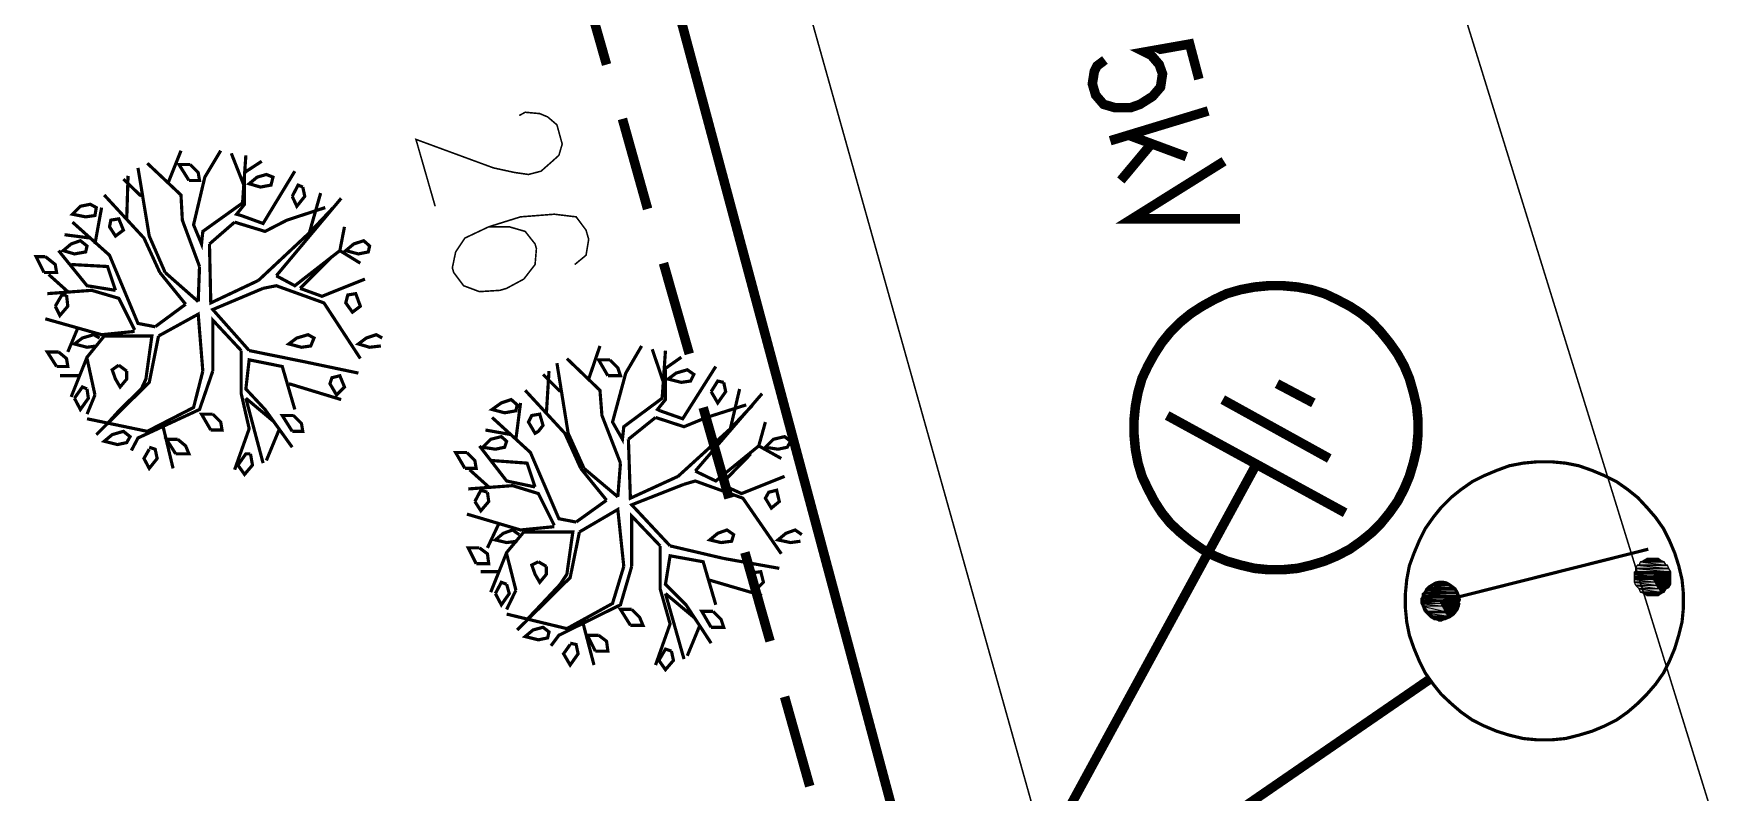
# Model space of a CAD drawing. Header units: millimetres. Extents: x 7 to 427, y 16 to 313.
# Drawn here: x 143.81 to 188.4, y 205.36 to 225.58 of the extents above; entities that cross this region are included whole.
import ezdxf

# ---------------------------------------------------------------- set-up
doc = ezdxf.new("R2010")
doc.units = ezdxf.units.MM
doc.layers.add('H', color=7, linetype='Continuous')
doc.layers.add('P', color=7, linetype='Continuous')

msp = doc.modelspace()

# ---------------------------------------------------------------- hatches: boundary and pattern name
at = {"layer": 'H', "linetype": 'Continuous'}
for points in [[(186.514, 211.332), (186.567, 211.42), (187.36, 211.42), (187.413, 211.332), (186.514, 211.332)], [(186.602, 211.42), (186.655, 211.49), (187.29, 211.49), (187.325, 211.42), (186.602, 211.42)], [(186.655, 211.49), (186.725, 211.543), (187.202, 211.543), (187.29, 211.49), (186.655, 211.49)], [(186.725, 211.543), (186.813, 211.578), (187.113, 211.578), (187.202, 211.543), (186.725, 211.543)], [(181.187, 210.908), (181.222, 210.943), (181.363, 210.943), (181.434, 210.908), (181.187, 210.908)], [(186.478, 211.208), (186.478, 211.243), (187.36, 211.243), (187.202, 211.208), (186.478, 211.208)], [(186.478, 211.155), (186.478, 211.208), (187.202, 211.208), (187.06, 211.155), (186.478, 211.155)], [(186.478, 211.12), (186.478, 211.155), (187.06, 211.155), (186.99, 211.12), (186.478, 211.12)], [(186.478, 211.032), (186.478, 211.12), (186.99, 211.12), (186.99, 211.032), (186.478, 211.032)], [(186.478, 210.943), (186.478, 211.032), (186.99, 211.032), (187.06, 210.943), (186.478, 210.943)], [(186.514, 210.873), (186.478, 210.943), (187.06, 210.943), (187.113, 210.873), (186.514, 210.873)], [(186.514, 211.243), (186.514, 211.332), (187.413, 211.332), (187.448, 211.243), (186.514, 211.243)], [(186.99, 211.12), (187.06, 211.155), (187.448, 211.155), (187.448, 211.12), (186.99, 211.12)], [(186.99, 211.067), (186.99, 211.12), (187.448, 211.12), (187.448, 211.067), (186.99, 211.067)], [(187.025, 210.996), (186.99, 211.067), (187.448, 211.067), (187.448, 210.996), (187.025, 210.996)], [(187.06, 210.908), (187.025, 210.996), (187.448, 210.996), (187.448, 210.908), (187.06, 210.908)], [(187.149, 211.155), (187.202, 211.208), (187.448, 211.208), (187.448, 211.155), (187.149, 211.155)], [(187.202, 211.208), (187.36, 211.243), (187.448, 211.243), (187.448, 211.208), (187.202, 211.208)], [(180.799, 210.52), (180.852, 210.573), (181.698, 210.573), (181.522, 210.52), (180.799, 210.52)], [(180.799, 210.485), (180.799, 210.52), (181.522, 210.52), (181.398, 210.485), (180.799, 210.485)], [(180.799, 210.432), (180.799, 210.485), (181.398, 210.485), (181.31, 210.432), (180.799, 210.432)], [(180.852, 210.644), (180.887, 210.697), (181.733, 210.697), (181.733, 210.644), (180.852, 210.644)], [(180.852, 210.608), (180.852, 210.644), (181.733, 210.644), (181.769, 210.608), (180.852, 210.608)], [(180.852, 210.573), (180.852, 210.608), (181.769, 210.608), (181.698, 210.573), (180.852, 210.573)], [(180.887, 210.697), (180.94, 210.732), (181.698, 210.732), (181.733, 210.697), (180.887, 210.697)], [(180.94, 210.785), (180.975, 210.82), (181.61, 210.82), (181.698, 210.785), (180.94, 210.785)], [(180.94, 210.732), (180.94, 210.785), (181.698, 210.785), (181.698, 210.732), (180.94, 210.732)], [(181.01, 210.82), (181.063, 210.873), (181.557, 210.873), (181.61, 210.82), (181.01, 210.82)], [(181.063, 210.873), (181.098, 210.908), (181.522, 210.908), (181.557, 210.873), (181.063, 210.873)], [(181.31, 210.432), (181.398, 210.485), (181.822, 210.485), (181.822, 210.432), (181.31, 210.432)], [(181.398, 210.485), (181.487, 210.52), (181.769, 210.52), (181.822, 210.485), (181.398, 210.485)], [(181.522, 210.52), (181.698, 210.573), (181.769, 210.573), (181.769, 210.52), (181.522, 210.52)], [(181.698, 210.573), (181.769, 210.608), (181.769, 210.573), (181.698, 210.573)], [(186.602, 210.785), (186.514, 210.873), (187.113, 210.873), (187.149, 210.785), (186.602, 210.785)], [(186.655, 210.697), (186.602, 210.785), (187.149, 210.785), (187.202, 210.697), (186.655, 210.697)], [(186.725, 210.644), (186.655, 210.697), (187.202, 210.697), (187.202, 210.644), (186.725, 210.644)], [(186.813, 210.608), (186.725, 210.644), (187.202, 210.644), (187.113, 210.608), (186.813, 210.608)], [(187.113, 210.82), (187.06, 210.908), (187.448, 210.908), (187.413, 210.82), (187.113, 210.82)], [(187.149, 210.785), (187.113, 210.82), (187.413, 210.82), (187.325, 210.785), (187.149, 210.785)], [(187.202, 210.644), (187.202, 210.697), (187.149, 210.785), (187.325, 210.785), (187.29, 210.697), (187.202, 210.644)], [(180.799, 210.397), (180.799, 210.432), (181.31, 210.432), (181.363, 210.397), (180.799, 210.397)], [(180.852, 210.308), (180.799, 210.397), (181.363, 210.397), (181.398, 210.308), (180.852, 210.308)], [(180.887, 210.185), (180.852, 210.308), (181.398, 210.308), (181.434, 210.185), (180.887, 210.185)], [(180.94, 210.15), (180.887, 210.185), (181.434, 210.185), (181.487, 210.15), (180.94, 210.15)], [(181.01, 210.062), (180.94, 210.15), (181.487, 210.15), (181.522, 210.062), (181.01, 210.062)], [(181.063, 210.009), (181.01, 210.062), (181.522, 210.062), (181.557, 210.009), (181.063, 210.009)], [(181.363, 210.361), (181.31, 210.432), (181.822, 210.432), (181.769, 210.361), (181.363, 210.361)], [(181.398, 210.273), (181.363, 210.361), (181.769, 210.361), (181.769, 210.273), (181.398, 210.273)], [(181.434, 210.185), (181.398, 210.273), (181.769, 210.273), (181.733, 210.185), (181.434, 210.185)], [(181.487, 210.097), (181.434, 210.185), (181.733, 210.185), (181.698, 210.097), (181.487, 210.097)], [(181.557, 210.009), (181.487, 210.097), (181.698, 210.097), (181.61, 210.062), (181.557, 210.009)], [(181.151, 209.973), (181.063, 210.009), (181.522, 210.009), (181.434, 209.973), (181.151, 209.973)], [(181.275, 209.938), (181.187, 209.973), (181.363, 209.938), (181.275, 209.938)], [(181.363, 209.938), (181.187, 209.973), (181.434, 209.973), (181.363, 209.938)]]:
    msp.add_hatch(color=256, dxfattribs=at).paths.add_polyline_path(points)

# ---------------------------------------------------------------- linework, layer by layer
at = {"layer": 'P'}
for points, const_width in [([(164.924, 281.023), (201.842, 161.89)], 0.042), ([(150.23, 276.913), (177.8, 178.788)], 0.042), ([(167.464, 202.071), (156.281, 243.805)], 0.254), ([(159.085, 224.755), (158.397, 227.171)], 0.254), ([(174.872, 224.367), (174.625, 225.302), (173.426, 225.09), (173.602, 225.002), (173.814, 224.755), (173.902, 224.508), (173.849, 224.155), (173.637, 223.908), (173.302, 223.696), (173.055, 223.608), (172.632, 223.608), (172.332, 223.696), (172.12, 223.943), (172.032, 224.243), (172.085, 224.578), (172.156, 224.719), (172.367, 224.878)], 0.254), ([(156.757, 223.397), (156.916, 223.485), (157.304, 223.449), (157.515, 223.361), (157.762, 223.15), (157.903, 222.638), (157.815, 222.338), (157.639, 222.179), (157.339, 221.915), (157.004, 221.827), (156.633, 221.88), (156.069, 222.003), (154.005, 222.762), (154.517, 220.98)], 0.042), ([(160.179, 220.909), (159.508, 223.308)], 0.254), ([(175.119, 223.52), (172.508, 222.726)], 0.254), ([(174.537, 222.303), (172.967, 222.885)], 0.254), ([(147.391, 221.58), (147.743, 222.462)], 0.085), ([(149.472, 222.338), (149.384, 221.068), (148.325, 220.31), (148.29, 219.975), (148.078, 220.486), (148.378, 221.756), (148.802, 222.462)], 0.085), ([(173.602, 222.638), (172.791, 221.668)], 0.254), ([(148.237, 219.375), (147.779, 220.61), (147.743, 221.28), (146.844, 222.127)], 0.085), ([(147.99, 222.091), (147.69, 222.091), (147.955, 221.668)], 0.085), ([(147.955, 221.668), (148.237, 221.668), (148.202, 221.88), (147.99, 222.091)], 0.085), ([(149.437, 221.492), (149.084, 222.391)], 0.085), ([(149.437, 221.88), (149.895, 222.179)], 0.085), ([(175.542, 222.179), (173.09, 220.645), (175.966, 220.645)], 0.254), ([(146.685, 221.245), (146.209, 221.703)], 0.085), ([(146.297, 220.645), (146.332, 221.791)], 0.085), ([(147.32, 219.216), (146.897, 220.186), (146.597, 222.003)], 0.085), ([(149.348, 220.733), (149.225, 220.768), (149.437, 221.033), (149.437, 221.88)], 0.085), ([(149.348, 220.733), (149.931, 220.521), (150.777, 221.915)], 0.085), ([(150.195, 221.756), (150.019, 221.827), (149.772, 221.756), (149.56, 221.58), (149.86, 221.492), (150.142, 221.544), (150.195, 221.756)], 0.085), ([(147.179, 219.216), (146.756, 220.133), (145.697, 221.28)], 0.085), ([(149.807, 219.004), (151.165, 220.274), (151.465, 221.333)], 0.085), ([(152.012, 221.192), (150.283, 219.128)], 0.085), ([(150.989, 221.492), (150.865, 221.544), (150.707, 221.245)], 0.085), ([(150.707, 221.245), (150.83, 220.98), (151.042, 221.245), (150.989, 221.492)], 0.085), ([(145.486, 220.945), (145.327, 221.033), (145.062, 220.98), (144.851, 220.768), (145.203, 220.698), (145.45, 220.733), (145.486, 220.945)], 0.085), ([(145.45, 219.975), (145.627, 220.945)], 0.085), ([(149.172, 220.557), (149.983, 220.31), (150.566, 220.61), (151.589, 220.945)], 0.085), ([(151.165, 220.274), (151.8, 220.945)], 0.085), ([(158.238, 219.428), (158.538, 219.675), (158.609, 220.098), (158.538, 220.345), (158.274, 220.698), (157.692, 220.768), (156.792, 220.698), (155.945, 220.433), (155.31, 220.133), (155.063, 219.763), (154.975, 219.34), (155.011, 219.216), (155.275, 218.863), (155.698, 218.705), (156.245, 218.74), (156.422, 218.793), (156.88, 219.04), (157.18, 219.428), (157.215, 219.851), (157.18, 219.975), (156.916, 220.31), (156.492, 220.433), (155.945, 220.433)], 0.042), ([(147.055, 217.77), (146.597, 217.858), (145.838, 219.675), (144.851, 220.557)], 0.085), ([(145.838, 220.433), (145.997, 220.186), (146.209, 220.345), (146.085, 220.645), (145.874, 220.61), (145.838, 220.433)], 0.085), ([(148.502, 219.975), (149.172, 220.557)], 0.085), ([(150.283, 219.128), (150.777, 218.863), (151.977, 219.798), (152.1, 220.433)], 0.085), ([(145.997, 218.74), (145.239, 218.863), (144.48, 219.798)], 0.085), ([(145.239, 219.922), (145.062, 220.063), (144.815, 219.975), (144.604, 219.798), (144.903, 219.71), (145.203, 219.763), (145.239, 219.922)], 0.085), ([(145.327, 220.133), (144.639, 220.222)], 0.085), ([(149.807, 219.004), (148.537, 218.405), (148.502, 219.975)], 0.085), ([(151.977, 219.798), (152.523, 219.463)], 0.085), ([(152.77, 219.922), (152.612, 220.063), (152.347, 219.975), (152.135, 219.798), (152.471, 219.71), (152.735, 219.763), (152.77, 219.922)], 0.085), ([(144.127, 219.639), (143.88, 219.639), (144.092, 219.216)], 0.085), ([(144.092, 219.216), (144.427, 219.216), (144.392, 219.428), (144.127, 219.639)], 0.085), ([(144.815, 219.428), (145.785, 219.375), (145.997, 218.74)], 0.085), ([(148.202, 218.44), (148.237, 219.375)], 0.085), ([(150.918, 218.793), (151.765, 219.639)], 0.085), ([(161.29, 217.047), (160.602, 219.463)], 0.254), ([(144.727, 218.705), (144.216, 219.163)], 0.085), ([(147.867, 218.369), (147.179, 219.216)], 0.085), ([(148.202, 218.44), (147.32, 219.216)], 0.085), ([(150.918, 218.793), (151.5, 218.581), (152.647, 219.04)], 0.085), ([(180.71, 215.089), (180.71, 215.283), (180.675, 215.653), (180.587, 216.023), (180.481, 216.394), (180.34, 216.729), (180.164, 217.047), (179.952, 217.346), (179.723, 217.629), (179.476, 217.893), (179.193, 218.123), (178.894, 218.317), (178.558, 218.493), (178.223, 218.652), (177.871, 218.758), (177.5, 218.828), (177.112, 218.863), (176.918, 218.863), (176.724, 218.863), (176.354, 218.828), (175.983, 218.758), (175.613, 218.652), (175.278, 218.493), (174.96, 218.317), (174.66, 218.123), (174.378, 217.893), (174.113, 217.629), (173.884, 217.346), (173.69, 217.047), (173.514, 216.729), (173.355, 216.394), (173.249, 216.023), (173.179, 215.653), (173.143, 215.283), (173.143, 215.089), (173.143, 214.895), (173.179, 214.507), (173.249, 214.136), (173.355, 213.783), (173.514, 213.448), (173.69, 213.113), (173.884, 212.813), (174.113, 212.531), (174.378, 212.284), (174.66, 212.055), (174.96, 211.843), (175.278, 211.667), (175.613, 211.526), (175.983, 211.42), (176.354, 211.332), (176.724, 211.296), (176.918, 211.296), (177.112, 211.296), (177.5, 211.332), (177.871, 211.42), (178.223, 211.526), (178.558, 211.667), (178.894, 211.843), (179.193, 212.055), (179.476, 212.284), (179.723, 212.531), (179.952, 212.813), (180.164, 213.113), (180.34, 213.448), (180.481, 213.783), (180.587, 214.136), (180.675, 214.507), (180.71, 214.895), (180.71, 215.089)], 0.254), ([(146.509, 217.682), (146.085, 218.528), (145.362, 218.74), (144.18, 218.652)], 0.085), ([(144.392, 218.317), (144.515, 218.07), (144.727, 218.317), (144.692, 218.616)], 0.085), ([(144.692, 218.616), (144.568, 218.616), (144.392, 218.317)], 0.085), ([(149.56, 217.135), (148.59, 218.228), (149.931, 218.793)], 0.085), ([(149.931, 218.793), (150.283, 218.863), (151.553, 218.405), (152.523, 216.923)], 0.085), ([(152.135, 218.405), (152.312, 218.158), (152.523, 218.317), (152.4, 218.652), (152.188, 218.616), (152.135, 218.405)], 0.085), ([(147.055, 217.77), (147.867, 218.369)], 0.085), ([(147.144, 217.523), (148.202, 218.105), (148.325, 216.588)], 0.085), ([(148.59, 216.588), (148.59, 217.946), (149.348, 217.135)], 0.085), ([(146.509, 217.646), (145.627, 217.558), (144.127, 217.981)], 0.085), ([(144.992, 217.734), (144.727, 217.099)], 0.085), ([(145.574, 217.47), (145.415, 217.558), (145.115, 217.47), (144.903, 217.311), (145.239, 217.223), (145.486, 217.258)], 0.085), ([(151.289, 217.47), (151.13, 217.558), (150.83, 217.47), (150.618, 217.311), (150.954, 217.223), (151.201, 217.258), (151.289, 217.47)], 0.085), ([(153.106, 217.47), (152.947, 217.558), (152.682, 217.47), (152.471, 217.311), (152.77, 217.223), (153.07, 217.258)], 0.085), ([(145.697, 217.523), (145.239, 216.958), (144.815, 215.9)], 0.085), ([(147.144, 217.523), (146.897, 216.288), (145.486, 214.895)], 0.085), ([(146.897, 217.523), (145.697, 217.523)], 0.085), ([(146.897, 217.523), (146.967, 217.523), (146.808, 216.376), (146.685, 216.112), (146.085, 215.53)], 0.085), ([(149.348, 217.135), (149.348, 215.988), (149.56, 215.053), (149.172, 213.96)], 0.085), ([(149.56, 217.135), (151.042, 216.835)], 0.085), ([(158.609, 216.376), (158.909, 217.258)], 0.085), ([(160.655, 217.135), (160.567, 215.865), (159.544, 215.106), (159.508, 214.771), (159.244, 215.23), (159.597, 216.535), (160.02, 217.258)], 0.085), ([(160.602, 216.288), (160.302, 217.17)], 0.085), ([(144.48, 217.099), (144.18, 217.099), (144.427, 216.711)], 0.085), ([(144.427, 216.711), (144.727, 216.711), (144.692, 216.923), (144.48, 217.099)], 0.085), ([(145.239, 216.923), (145.45, 215.953)], 0.085), ([(146.297, 216.588), (146.297, 216.376), (146.121, 216.165), (145.997, 216.376), (145.909, 216.623), (146.085, 216.747)], 0.085), ([(146.085, 216.747), (146.297, 216.588)], 0.085), ([(150.707, 214.559), (149.983, 215.565), (149.472, 216.112), (149.56, 216.888), (150.442, 216.711), (150.777, 215.565)], 0.085), ([(151.042, 216.835), (152.471, 216.535)], 0.085), ([(158.485, 213.995), (158.062, 214.93), (157.762, 216.8)], 0.085), ([(159.456, 214.136), (158.962, 215.406), (158.909, 216.076), (158.027, 216.923)], 0.085), ([(159.173, 216.888), (158.873, 216.888), (159.12, 216.464)], 0.085), ([(159.12, 216.464), (159.456, 216.464), (159.385, 216.676), (159.173, 216.888)], 0.085), ([(160.514, 215.53), (161.114, 215.318), (161.996, 216.711)], 0.085), ([(160.602, 216.623), (161.078, 216.958)], 0.085), ([(145.027, 216.464), (144.515, 216.464)], 0.085), ([(148.325, 216.588), (148.078, 215.618), (146.844, 214.983), (145.239, 215.318)], 0.085), ([(148.59, 216.588), (148.237, 215.565), (146.597, 214.806), (146.42, 214.471)], 0.085), ([(150.618, 216.253), (152.012, 215.829)], 0.085), ([(151.712, 216.253), (151.888, 215.953), (152.1, 216.165), (151.977, 216.464), (151.765, 216.412), (151.712, 216.253)], 0.085), ([(157.85, 216.041), (157.392, 216.5)], 0.085), ([(157.48, 215.441), (157.551, 216.588)], 0.085), ([(160.514, 215.53), (160.443, 215.565), (160.655, 215.829), (160.655, 216.623)], 0.085), ([(161.413, 216.5), (161.237, 216.623), (160.937, 216.535), (160.726, 216.376), (161.078, 216.288), (161.325, 216.323), (161.413, 216.5)], 0.085), ([(162.207, 216.288), (162.048, 216.323), (161.872, 216.041)], 0.085), ([(161.872, 216.041), (162.048, 215.741), (162.26, 216.041), (162.207, 216.288)], 0.085), ([(176.953, 216.253), (177.923, 215.741)], 0.254), ([(145.239, 216.112), (145.115, 216.165), (144.903, 215.865)], 0.085), ([(144.903, 215.865), (145.062, 215.565), (145.274, 215.865), (145.239, 216.112)], 0.085), ([(145.45, 215.953), (145.239, 215.441)], 0.085), ([(149.472, 215.865), (149.931, 214.136)], 0.085), ([(149.472, 215.865), (150.23, 215.23)], 0.085), ([(156.704, 215.688), (156.545, 215.829), (156.281, 215.741), (156.034, 215.565), (156.369, 215.477), (156.669, 215.53), (156.704, 215.688)], 0.085), ([(158.397, 213.995), (157.974, 214.93), (156.916, 216.076)], 0.085), ([(160.99, 213.783), (162.384, 215.053), (162.631, 216.112)], 0.085), ([(163.23, 215.988), (161.449, 213.924)], 0.085), ([(175.507, 215.829), (178.347, 214.26)], 0.254), ([(146.121, 215.565), (145.785, 215.194)], 0.085), ([(148.59, 215.441), (148.29, 215.441), (148.537, 215.018)], 0.085), ([(148.537, 215.018), (148.837, 215.018), (148.802, 215.23), (148.59, 215.441)], 0.085), ([(150.742, 215.406), (150.442, 215.406), (150.707, 214.983)], 0.085), ([(150.707, 214.983), (150.989, 214.983), (150.954, 215.194), (150.742, 215.406)], 0.085), ([(158.274, 212.566), (157.815, 212.654), (157.057, 214.418), (156.034, 215.353)], 0.085), ([(156.669, 214.771), (156.792, 215.741)], 0.085), ([(157.004, 215.23), (157.18, 214.93), (157.268, 214.983), (157.392, 215.142), (157.304, 215.441), (157.092, 215.406), (157.004, 215.23)], 0.085), ([(159.667, 214.771), (160.39, 215.353)], 0.085), ([(160.39, 215.353), (161.149, 215.106), (161.749, 215.353), (162.807, 215.688)], 0.085), ([(162.348, 213.201), (161.66, 215.618)], 0.254), ([(162.384, 215.053), (162.983, 215.688)], 0.085), ([(174.025, 215.406), (178.77, 212.813)], 0.254), ([(146.385, 214.842), (146.209, 214.983), (145.909, 214.895), (145.697, 214.718), (146.05, 214.63), (146.297, 214.683), (146.385, 214.842)], 0.085), ([(147.267, 215.106), (147.532, 213.995)], 0.085), ([(150.354, 215.018), (150.019, 214.207)], 0.085), ([(156.545, 214.895), (155.857, 215.018)], 0.085), ([(161.449, 213.924), (161.996, 213.66), (163.142, 214.595), (163.318, 215.23)], 0.085), ([(146.897, 214.507), (146.756, 214.26), (146.897, 213.995), (147.108, 214.26), (147.055, 214.507), (146.897, 214.559)], 0.085), ([(147.655, 214.771), (147.355, 214.771), (147.602, 214.383)], 0.085), ([(147.602, 214.383), (147.955, 214.383), (147.867, 214.595), (147.655, 214.771)], 0.085), ([(157.18, 213.501), (156.422, 213.66), (155.698, 214.595)], 0.085), ([(156.422, 214.718), (156.281, 214.842), (155.998, 214.771), (155.787, 214.559), (156.122, 214.507), (156.369, 214.559), (156.422, 214.718)], 0.085), ([(160.99, 213.783), (159.72, 213.201), (159.667, 214.771)], 0.085), ([(163.142, 214.595), (163.742, 214.26)], 0.085), ([(163.989, 214.718), (163.83, 214.842), (163.53, 214.771), (163.318, 214.559), (163.654, 214.507), (163.901, 214.559), (163.989, 214.718)], 0.085), ([(149.26, 214.083), (149.437, 213.836), (149.648, 214.083), (149.595, 214.383)], 0.085), ([(149.595, 214.383), (149.472, 214.383), (149.26, 214.083)], 0.085), ([(155.363, 214.418), (155.063, 214.418), (155.31, 213.995)], 0.085), ([(155.31, 213.995), (155.61, 213.995), (155.575, 214.207), (155.363, 214.418)], 0.085), ([(155.998, 214.207), (156.968, 214.136), (157.18, 213.501)], 0.085), ([(159.085, 213.148), (158.397, 213.995)], 0.085), ([(159.385, 213.237), (158.485, 213.995)], 0.085), ([(159.385, 213.237), (159.456, 214.136)], 0.085), ([(162.137, 213.572), (162.93, 214.383)], 0.085), ([(184.15, 197.485), (168.645, 199.866), (176.389, 214.083)], 0.254), ([(187.784, 210.467), (187.784, 210.661), (187.748, 211.032), (187.66, 211.402), (187.554, 211.737), (187.413, 212.072), (187.254, 212.39), (187.043, 212.69), (186.813, 212.954), (186.567, 213.219), (186.302, 213.431), (186.002, 213.642), (185.685, 213.801), (185.349, 213.942), (184.997, 214.066), (184.644, 214.136), (184.273, 214.171), (184.079, 214.171), (183.885, 214.171), (183.515, 214.136), (183.145, 214.066), (182.809, 213.942), (182.474, 213.801), (182.157, 213.642), (181.857, 213.431), (181.592, 213.219), (181.328, 212.954), (181.116, 212.69), (180.904, 212.39), (180.746, 212.072), (180.605, 211.737), (180.481, 211.402), (180.411, 211.032), (180.375, 210.661), (180.375, 210.467), (180.375, 210.273), (180.411, 209.903), (180.481, 209.55), (180.605, 209.197), (180.746, 208.862), (180.904, 208.545), (181.116, 208.245), (181.328, 207.98), (181.592, 207.733), (181.857, 207.504), (182.157, 207.292), (182.474, 207.133), (182.809, 206.992), (183.145, 206.887), (183.515, 206.798), (183.885, 206.763), (184.079, 206.763), (184.273, 206.763), (184.644, 206.798), (184.997, 206.887), (185.349, 206.992), (185.685, 207.133), (186.002, 207.292), (186.302, 207.504), (186.567, 207.733), (186.813, 207.98), (187.043, 208.245), (187.254, 208.545), (187.413, 208.862), (187.554, 209.197), (187.66, 209.55), (187.748, 209.903), (187.784, 210.273), (187.784, 210.467)], 0.085), ([(155.945, 213.501), (155.434, 213.96)], 0.085), ([(160.778, 211.931), (159.755, 213.025), (161.149, 213.572)], 0.085), ([(161.149, 213.572), (161.449, 213.66), (162.719, 213.201), (163.742, 211.72)], 0.085), ([(162.137, 213.572), (162.683, 213.325), (163.83, 213.783)], 0.085), ([(157.692, 212.478), (157.268, 213.325), (156.58, 213.536), (155.399, 213.448)], 0.085), ([(155.91, 213.36), (155.734, 213.413), (155.575, 213.113)], 0.085), ([(155.575, 213.113), (155.734, 212.866), (155.945, 213.113), (155.91, 213.36)], 0.085), ([(158.274, 212.566), (159.085, 213.148)], 0.085), ([(163.318, 213.201), (163.477, 212.937), (163.689, 213.113), (163.618, 213.413), (163.407, 213.36), (163.318, 213.201)], 0.085), ([(157.692, 212.443), (156.792, 212.355), (155.363, 212.778)], 0.085), ([(158.362, 212.302), (159.385, 212.901), (159.544, 211.384)], 0.085), ([(159.755, 211.384), (159.755, 212.725), (160.514, 211.931)], 0.085), ([(156.21, 212.513), (155.91, 211.878)], 0.085), ([(156.88, 212.302), (156.422, 211.755), (155.998, 210.697)], 0.085), ([(156.757, 212.231), (156.58, 212.355), (156.333, 212.266), (156.122, 212.09), (156.422, 212.019), (156.704, 212.055)], 0.085), ([(158.362, 212.302), (158.115, 211.085), (156.704, 209.691)], 0.085), ([(158.062, 212.302), (156.88, 212.302)], 0.085), ([(158.062, 212.302), (158.186, 212.302), (158.027, 211.173), (157.85, 210.908), (157.304, 210.326)], 0.085), ([(162.472, 212.231), (162.295, 212.355), (162.048, 212.266), (161.837, 212.09), (162.137, 212.019), (162.419, 212.055), (162.472, 212.231)], 0.085), ([(164.289, 212.231), (164.112, 212.355), (163.865, 212.266), (163.654, 212.09), (163.989, 212.019), (164.253, 212.055)], 0.085), ([(155.698, 211.878), (155.399, 211.878), (155.61, 211.455)], 0.085), ([(155.61, 211.455), (155.945, 211.455), (155.91, 211.72), (155.698, 211.878)], 0.085), ([(160.514, 211.931), (160.514, 210.785), (160.778, 209.85), (160.39, 208.756)], 0.085), ([(160.778, 211.931), (162.207, 211.596)], 0.085), ([(163.442, 209.391), (162.772, 211.755)], 0.254), ([(186.849, 211.843), (181.31, 210.45)], 0.085), ([(156.422, 211.72), (156.669, 210.749)], 0.085), ([(159.544, 211.384), (159.244, 210.397), (158.027, 209.726), (156.422, 210.114)], 0.085), ([(157.48, 211.384), (157.48, 211.173), (157.304, 210.961), (157.18, 211.173), (157.092, 211.42), (157.268, 211.508)], 0.085), ([(157.268, 211.508), (157.48, 211.384)], 0.085), ([(159.755, 211.384), (159.456, 210.361), (157.815, 209.55), (157.603, 209.268)], 0.085), ([(161.872, 209.338), (161.202, 210.361), (160.655, 210.908), (160.778, 211.667), (161.66, 211.508), (161.996, 210.361)], 0.085), ([(162.207, 211.596), (163.689, 211.332)], 0.085), ([(156.21, 211.243), (155.734, 211.243)], 0.085), ([(156.422, 210.908), (156.281, 210.961), (156.122, 210.661)], 0.085), ([(156.122, 210.661), (156.281, 210.361), (156.492, 210.661), (156.422, 210.908)], 0.085), ([(161.784, 211.032), (163.23, 210.608)], 0.085), ([(162.895, 211.032), (163.054, 210.749), (163.266, 210.961), (163.195, 211.243), (162.93, 211.208), (162.895, 211.032)], 0.085), ([(181.822, 210.467), (181.786, 210.608), (181.751, 210.697), (181.698, 210.785), (181.628, 210.838), (181.557, 210.891), (181.469, 210.943), (181.381, 210.961), (181.275, 210.961), (181.187, 210.943), (181.098, 210.891), (181.01, 210.838), (180.957, 210.785), (180.904, 210.697), (180.852, 210.608), (180.834, 210.52), (180.834, 210.414), (180.852, 210.326), (180.904, 210.238), (180.957, 210.167), (181.01, 210.097), (181.098, 210.044), (181.187, 210.009), (181.275, 209.991), (181.381, 209.991), (181.469, 210.009), (181.557, 210.044), (181.628, 210.097), (181.698, 210.167), (181.751, 210.238), (181.786, 210.326), (181.804, 210.414)], 0.085), ([(156.669, 210.749), (156.422, 210.238)], 0.085), ([(160.655, 210.661), (161.149, 208.915)], 0.085), ([(160.655, 210.661), (161.413, 210.026)], 0.085), ([(157.304, 210.326), (156.968, 209.973)], 0.085), ([(159.755, 210.238), (159.456, 210.238), (159.72, 209.815)], 0.085), ([(159.72, 209.815), (160.055, 209.815), (159.967, 210.026), (159.755, 210.238)], 0.085), ([(161.925, 210.185), (161.625, 210.185), (161.872, 209.762)], 0.085), ([(161.872, 209.762), (162.207, 209.762), (162.137, 209.973), (161.925, 210.185)], 0.085), ([(157.551, 209.638), (157.392, 209.762), (157.127, 209.691), (156.916, 209.515), (157.268, 209.427), (157.515, 209.479), (157.551, 209.638)], 0.085), ([(158.45, 209.903), (158.75, 208.756)], 0.085), ([(158.873, 209.55), (158.574, 209.55), (158.785, 209.127)], 0.085), ([(158.785, 209.127), (159.12, 209.127), (159.085, 209.391), (158.873, 209.55)], 0.085), ([(161.572, 209.815), (161.237, 209.003)], 0.085), ([(158.115, 209.303), (157.939, 209.056), (158.115, 208.756), (158.327, 209.056), (158.274, 209.303), (158.115, 209.338)], 0.085), ([(160.814, 209.127), (160.655, 209.18), (160.479, 208.88)], 0.085), ([(160.479, 208.88), (160.655, 208.633), (160.867, 208.88), (160.814, 209.127)], 0.085), ([(168.645, 199.866), (181.01, 208.368)], 0.254), ([(164.5, 205.528), (163.83, 207.91)], 0.254)]:
    msp.add_lwpolyline(points, dxfattribs=dict(at, const_width=const_width))
for points in [[(186.514, 211.332), (186.549, 211.42)], [(187.36, 211.42), (186.549, 211.42)], [(186.549, 211.42), (186.602, 211.42)], [(187.36, 211.42), (186.549, 211.42)], [(186.549, 211.42), (187.396, 211.332)], [(186.549, 211.42), (187.396, 211.332)], [(186.602, 211.42), (186.637, 211.508)], [(187.325, 211.42), (186.602, 211.42)], [(187.325, 211.42), (186.602, 211.42)], [(186.602, 211.42), (187.36, 211.42)], [(186.602, 211.42), (187.36, 211.42)], [(186.637, 211.508), (186.725, 211.543)], [(187.272, 211.508), (186.637, 211.508)], [(187.272, 211.508), (186.637, 211.508)], [(186.637, 211.508), (187.272, 211.508)], [(186.637, 211.508), (187.272, 211.508)], [(187.272, 211.508), (186.637, 211.508)], [(187.272, 211.508), (186.637, 211.508)], [(186.637, 211.508), (187.325, 211.42)], [(186.637, 211.508), (187.325, 211.42)], [(186.725, 211.543), (186.813, 211.596)], [(187.184, 211.543), (186.725, 211.543)], [(187.184, 211.543), (186.725, 211.543)], [(186.725, 211.543), (187.184, 211.543)], [(186.725, 211.543), (187.184, 211.543)], [(187.184, 211.543), (186.725, 211.543)], [(187.184, 211.543), (186.725, 211.543)], [(186.725, 211.543), (187.272, 211.508)], [(186.725, 211.543), (187.272, 211.508)], [(186.849, 211.596), (186.813, 211.596)], [(186.813, 211.596), (187.113, 211.596)], [(187.113, 211.596), (186.813, 211.596)], [(186.813, 211.596), (187.184, 211.543)], [(186.813, 211.596), (187.184, 211.543)], [(187.113, 211.596), (186.849, 211.596)], [(186.849, 211.596), (186.902, 211.596)], [(187.113, 211.596), (186.849, 211.596)], [(186.849, 211.596), (187.113, 211.596)], [(187.113, 211.596), (186.849, 211.596)], [(187.025, 211.596), (186.902, 211.596)], [(186.902, 211.596), (186.902, 211.596)], [(186.902, 211.596), (187.025, 211.596)], [(187.025, 211.596), (186.902, 211.596)], [(186.902, 211.596), (187.113, 211.596)], [(186.902, 211.596), (187.113, 211.596)], [(187.113, 211.596), (187.025, 211.596)], [(187.113, 211.596), (187.113, 211.596)], [(187.184, 211.543), (187.113, 211.596)], [(187.184, 211.543), (187.184, 211.543)], [(187.184, 211.543), (187.184, 211.543)], [(187.272, 211.508), (187.184, 211.543)], [(187.272, 211.508), (187.272, 211.508)], [(187.272, 211.508), (187.272, 211.508)], [(187.325, 211.42), (187.272, 211.508)], [(187.36, 211.42), (187.325, 211.42)], [(187.396, 211.332), (187.36, 211.42)], [(181.169, 210.908), (181.222, 210.961)], [(181.345, 210.961), (181.222, 210.961)], [(181.222, 210.961), (181.222, 210.961)], [(181.222, 210.961), (181.345, 210.961)], [(181.345, 210.961), (181.222, 210.961)], [(181.222, 210.961), (181.434, 210.908)], [(181.222, 210.961), (181.434, 210.908)], [(181.434, 210.908), (181.345, 210.961)], [(187.36, 211.243), (186.478, 211.243)], [(186.478, 211.243), (186.514, 211.243)], [(187.36, 211.243), (186.478, 211.243)], [(186.478, 211.243), (187.184, 211.208)], [(186.478, 211.243), (187.184, 211.208)], [(186.478, 211.208), (186.478, 211.243)], [(187.184, 211.208), (186.478, 211.208)], [(187.184, 211.208), (186.478, 211.208)], [(186.478, 211.208), (187.06, 211.173)], [(186.478, 211.208), (187.06, 211.173)], [(186.478, 211.173), (186.478, 211.208)], [(187.06, 211.173), (186.478, 211.173)], [(187.06, 211.173), (186.478, 211.173)], [(186.478, 211.173), (186.972, 211.12)], [(186.478, 211.173), (186.972, 211.12)], [(186.478, 211.12), (186.478, 211.173)], [(186.972, 211.12), (186.478, 211.12)], [(186.972, 211.12), (186.478, 211.12)], [(186.478, 211.12), (186.972, 211.032)], [(186.478, 211.12), (186.972, 211.032)], [(186.478, 211.032), (186.478, 211.12)], [(186.972, 211.032), (186.478, 211.032)], [(186.972, 211.032), (186.478, 211.032)], [(186.478, 211.032), (187.06, 210.961)], [(186.478, 211.032), (187.06, 210.961)], [(186.478, 210.961), (186.478, 211.032)], [(187.06, 210.961), (186.478, 210.961)], [(187.06, 210.961), (186.478, 210.961)], [(186.478, 210.961), (187.113, 210.873)], [(186.478, 210.961), (187.113, 210.873)], [(186.514, 210.873), (186.478, 210.961)], [(187.396, 211.332), (186.514, 211.332)], [(187.396, 211.332), (186.514, 211.332)], [(186.514, 211.332), (187.396, 211.332)], [(186.514, 211.332), (187.396, 211.332)], [(187.396, 211.332), (186.514, 211.332)], [(187.396, 211.332), (186.514, 211.332)], [(186.514, 211.332), (187.448, 211.243)], [(186.514, 211.332), (187.448, 211.243)], [(186.514, 211.243), (186.514, 211.332)], [(187.448, 211.243), (186.514, 211.243)], [(187.448, 211.243), (186.514, 211.243)], [(186.514, 211.243), (187.36, 211.243)], [(186.514, 211.243), (187.36, 211.243)], [(186.972, 211.12), (187.06, 211.173)], [(186.972, 211.12), (187.06, 211.173)], [(187.448, 211.12), (186.972, 211.12)], [(187.448, 211.12), (186.972, 211.12)], [(186.972, 211.12), (187.448, 211.085)], [(186.972, 211.12), (187.448, 211.085)], [(186.972, 211.085), (186.972, 211.12)], [(186.972, 211.032), (186.972, 211.12)], [(187.448, 211.085), (186.972, 211.085)], [(187.448, 211.085), (186.972, 211.085)], [(186.972, 211.085), (187.448, 210.996)], [(186.972, 211.085), (187.448, 210.996)], [(187.025, 210.996), (186.972, 211.085)], [(187.06, 210.961), (186.972, 211.032)], [(187.448, 210.996), (187.025, 210.996)], [(187.448, 210.996), (187.025, 210.996)], [(187.025, 210.996), (187.448, 210.908)], [(187.025, 210.996), (187.448, 210.908)], [(187.06, 210.908), (187.025, 210.996)], [(187.06, 211.173), (187.184, 211.208)], [(187.149, 211.173), (187.06, 211.173)], [(187.06, 211.173), (187.448, 211.173)], [(187.448, 211.173), (187.06, 211.173)], [(187.06, 211.173), (187.448, 211.12)], [(187.06, 211.173), (187.448, 211.12)], [(187.113, 210.873), (187.06, 210.961)], [(187.149, 211.173), (187.184, 211.208)], [(187.448, 211.173), (187.149, 211.173)], [(187.448, 211.173), (187.149, 211.173)], [(187.149, 211.173), (187.448, 211.173)], [(187.448, 211.173), (187.149, 211.173)], [(187.184, 211.208), (187.36, 211.243)], [(187.184, 211.208), (187.36, 211.243)], [(187.448, 211.208), (187.184, 211.208)], [(187.448, 211.208), (187.184, 211.208)], [(187.184, 211.208), (187.448, 211.173)], [(187.184, 211.208), (187.448, 211.173)], [(187.448, 211.243), (187.36, 211.243)], [(187.36, 211.243), (187.36, 211.243)], [(187.36, 211.243), (187.448, 211.243)], [(187.36, 211.243), (187.448, 211.243)], [(187.448, 211.243), (187.36, 211.243)], [(187.36, 211.243), (187.448, 211.208)], [(187.36, 211.243), (187.448, 211.208)], [(187.396, 211.332), (187.396, 211.332)], [(187.396, 211.332), (187.396, 211.332)], [(187.448, 211.243), (187.396, 211.332)], [(187.448, 211.208), (187.448, 211.243)], [(187.448, 211.173), (187.448, 211.208)], [(187.448, 211.173), (187.448, 211.173)], [(187.448, 211.12), (187.448, 211.173)], [(187.448, 211.085), (187.448, 211.12)], [(187.448, 210.996), (187.448, 211.085)], [(187.448, 210.908), (187.448, 210.996)], [(180.799, 210.538), (180.834, 210.573)], [(181.522, 210.538), (180.799, 210.538)], [(181.522, 210.538), (180.799, 210.538)], [(180.799, 210.538), (181.398, 210.485)], [(180.799, 210.538), (181.398, 210.485)], [(180.799, 210.485), (180.799, 210.538)], [(181.398, 210.485), (180.799, 210.485)], [(181.398, 210.485), (180.799, 210.485)], [(180.799, 210.485), (181.31, 210.45)], [(180.799, 210.485), (181.31, 210.45)], [(180.799, 210.45), (180.799, 210.485)], [(180.834, 210.661), (180.887, 210.697)], [(181.733, 210.661), (180.834, 210.661)], [(181.733, 210.661), (180.834, 210.661)], [(180.834, 210.661), (181.769, 210.608)], [(180.834, 210.661), (181.769, 210.608)], [(180.834, 210.608), (180.834, 210.661)], [(181.769, 210.608), (180.834, 210.608)], [(181.769, 210.608), (180.834, 210.608)], [(180.834, 210.608), (181.681, 210.573)], [(180.834, 210.608), (181.681, 210.573)], [(180.834, 210.573), (180.834, 210.608)], [(181.681, 210.573), (180.834, 210.573)], [(181.681, 210.573), (180.834, 210.573)], [(180.834, 210.573), (181.522, 210.538)], [(180.834, 210.573), (181.522, 210.538)], [(180.887, 210.697), (180.922, 210.749)], [(181.733, 210.697), (180.887, 210.697)], [(181.733, 210.697), (180.887, 210.697)], [(180.887, 210.697), (181.733, 210.661)], [(180.887, 210.697), (181.733, 210.661)], [(180.922, 210.785), (180.975, 210.82)], [(181.681, 210.785), (180.922, 210.785)], [(181.681, 210.785), (180.922, 210.785)], [(180.922, 210.785), (181.681, 210.749)], [(180.922, 210.785), (181.681, 210.749)], [(180.922, 210.749), (180.922, 210.785)], [(181.681, 210.749), (180.922, 210.749)], [(181.681, 210.749), (180.922, 210.749)], [(180.922, 210.749), (181.733, 210.697)], [(180.922, 210.749), (181.733, 210.697)], [(181.01, 210.82), (180.975, 210.82)], [(180.975, 210.82), (181.61, 210.82)], [(181.61, 210.82), (180.975, 210.82)], [(180.975, 210.82), (181.681, 210.785)], [(180.975, 210.82), (181.681, 210.785)], [(181.01, 210.82), (181.046, 210.873)], [(181.61, 210.82), (181.01, 210.82)], [(181.61, 210.82), (181.01, 210.82)], [(181.01, 210.82), (181.61, 210.82)], [(181.61, 210.82), (181.01, 210.82)], [(181.046, 210.873), (181.098, 210.908)], [(181.557, 210.873), (181.046, 210.873)], [(181.557, 210.873), (181.046, 210.873)], [(181.046, 210.873), (181.61, 210.82)], [(181.046, 210.873), (181.61, 210.82)], [(181.522, 210.908), (181.098, 210.908)], [(181.098, 210.908), (181.134, 210.908)], [(181.522, 210.908), (181.098, 210.908)], [(181.098, 210.908), (181.557, 210.873)], [(181.098, 210.908), (181.557, 210.873)], [(181.169, 210.908), (181.134, 210.908)], [(181.134, 210.908), (181.434, 210.908)], [(181.434, 210.908), (181.134, 210.908)], [(181.134, 210.908), (181.522, 210.908)], [(181.134, 210.908), (181.522, 210.908)], [(181.434, 210.908), (181.169, 210.908)], [(181.434, 210.908), (181.169, 210.908)], [(181.169, 210.908), (181.434, 210.908)], [(181.434, 210.908), (181.169, 210.908)], [(181.31, 210.45), (181.398, 210.485)], [(181.31, 210.45), (181.398, 210.485)], [(181.398, 210.485), (181.469, 210.538)], [(181.398, 210.485), (181.522, 210.538)], [(181.822, 210.485), (181.398, 210.485)], [(181.822, 210.485), (181.398, 210.485)], [(181.398, 210.485), (181.822, 210.45)], [(181.398, 210.485), (181.822, 210.45)], [(181.434, 210.908), (181.434, 210.908)], [(181.522, 210.908), (181.434, 210.908)], [(181.769, 210.538), (181.469, 210.538)], [(181.469, 210.538), (181.522, 210.538)], [(181.769, 210.538), (181.469, 210.538)], [(181.469, 210.538), (181.822, 210.485)], [(181.469, 210.538), (181.822, 210.485)], [(181.557, 210.873), (181.522, 210.908)], [(181.522, 210.538), (181.681, 210.573)], [(181.522, 210.538), (181.681, 210.573)], [(181.769, 210.538), (181.522, 210.538)], [(181.769, 210.538), (181.522, 210.538)], [(181.522, 210.538), (181.769, 210.538)], [(181.522, 210.538), (181.769, 210.538)], [(181.61, 210.82), (181.557, 210.873)], [(181.61, 210.82), (181.61, 210.82)], [(181.681, 210.785), (181.61, 210.82)], [(181.681, 210.749), (181.681, 210.785)], [(181.733, 210.697), (181.681, 210.749)], [(181.769, 210.608), (181.681, 210.573)], [(181.681, 210.573), (181.769, 210.608)], [(181.681, 210.573), (181.769, 210.608)], [(181.769, 210.573), (181.681, 210.573)], [(181.681, 210.573), (181.769, 210.538)], [(181.681, 210.573), (181.769, 210.538)], [(181.733, 210.661), (181.733, 210.697)], [(181.769, 210.608), (181.733, 210.661)], [(181.769, 210.538), (181.769, 210.573)], [(181.769, 210.538), (181.769, 210.538)], [(181.822, 210.485), (181.769, 210.538)], [(181.822, 210.45), (181.822, 210.485)], [(187.113, 210.873), (186.514, 210.873)], [(187.113, 210.873), (186.514, 210.873)], [(186.514, 210.873), (187.149, 210.785)], [(186.514, 210.873), (187.149, 210.785)], [(186.602, 210.785), (186.514, 210.873)], [(187.149, 210.785), (186.602, 210.785)], [(187.149, 210.785), (186.602, 210.785)], [(186.602, 210.785), (187.184, 210.697)], [(186.602, 210.785), (187.184, 210.697)], [(186.637, 210.697), (186.602, 210.785)], [(187.184, 210.697), (186.637, 210.697)], [(187.184, 210.697), (186.637, 210.697)], [(186.637, 210.697), (187.184, 210.661)], [(186.637, 210.697), (187.184, 210.661)], [(186.725, 210.661), (186.637, 210.697)], [(187.184, 210.661), (186.725, 210.661)], [(187.184, 210.661), (186.725, 210.661)], [(186.725, 210.661), (187.184, 210.661)], [(186.725, 210.661), (187.184, 210.661)], [(187.184, 210.661), (186.725, 210.661)], [(187.184, 210.661), (186.725, 210.661)], [(186.725, 210.661), (187.113, 210.608)], [(186.725, 210.661), (187.113, 210.608)], [(186.813, 210.608), (186.725, 210.661)], [(187.113, 210.608), (186.813, 210.608)], [(187.113, 210.608), (186.813, 210.608)], [(186.813, 210.608), (187.113, 210.608)], [(186.813, 210.608), (187.113, 210.608)], [(187.113, 210.608), (186.813, 210.608)], [(186.813, 210.608), (186.902, 210.608)], [(187.025, 210.608), (186.813, 210.608)], [(186.813, 210.608), (187.113, 210.608)], [(187.025, 210.608), (186.813, 210.608)], [(186.902, 210.608), (187.025, 210.608)], [(186.902, 210.608), (187.025, 210.608)], [(186.937, 210.608), (186.902, 210.608)], [(187.025, 210.608), (186.937, 210.608)], [(187.113, 210.608), (187.025, 210.608)], [(187.448, 210.908), (187.06, 210.908)], [(187.448, 210.908), (187.06, 210.908)], [(187.06, 210.908), (187.396, 210.82)], [(187.06, 210.908), (187.396, 210.82)], [(187.113, 210.82), (187.06, 210.908)], [(187.149, 210.785), (187.113, 210.873)], [(187.396, 210.82), (187.113, 210.82)], [(187.396, 210.82), (187.113, 210.82)], [(187.113, 210.82), (187.325, 210.785)], [(187.113, 210.82), (187.325, 210.785)], [(187.149, 210.785), (187.113, 210.82)], [(187.113, 210.608), (187.184, 210.661)], [(187.113, 210.608), (187.113, 210.608)], [(187.113, 210.608), (187.113, 210.608)], [(187.325, 210.785), (187.149, 210.785)], [(187.325, 210.785), (187.149, 210.785)], [(187.149, 210.785), (187.272, 210.697)], [(187.149, 210.785), (187.272, 210.697)], [(187.184, 210.697), (187.149, 210.785)], [(187.184, 210.697), (187.149, 210.785)], [(187.272, 210.697), (187.184, 210.697)], [(187.272, 210.697), (187.184, 210.697)], [(187.184, 210.697), (187.184, 210.661)], [(187.184, 210.661), (187.272, 210.697)], [(187.184, 210.697), (187.272, 210.697)], [(187.272, 210.697), (187.184, 210.697)], [(187.272, 210.697), (187.184, 210.697)], [(187.184, 210.697), (187.272, 210.697)], [(187.184, 210.661), (187.184, 210.697)], [(187.184, 210.661), (187.184, 210.661)], [(187.184, 210.661), (187.184, 210.661)], [(187.272, 210.697), (187.325, 210.785)], [(187.272, 210.697), (187.272, 210.697)], [(187.325, 210.785), (187.396, 210.82)], [(187.396, 210.82), (187.448, 210.908)], [(181.31, 210.45), (180.799, 210.45)], [(181.31, 210.45), (180.799, 210.45)], [(180.799, 210.45), (181.345, 210.397)], [(180.799, 210.45), (181.345, 210.397)], [(180.799, 210.397), (180.799, 210.45)], [(181.345, 210.397), (180.799, 210.397)], [(181.345, 210.397), (180.799, 210.397)], [(180.799, 210.397), (181.398, 210.326)], [(180.799, 210.397), (181.398, 210.326)], [(180.834, 210.326), (180.799, 210.397)], [(181.398, 210.326), (180.834, 210.326)], [(181.398, 210.326), (180.834, 210.326)], [(180.834, 210.326), (181.434, 210.185)], [(180.834, 210.326), (181.434, 210.185)], [(180.887, 210.185), (180.834, 210.326)], [(181.434, 210.185), (180.887, 210.185)], [(181.434, 210.185), (180.887, 210.185)], [(180.887, 210.185), (181.469, 210.15)], [(180.887, 210.185), (181.469, 210.15)], [(180.922, 210.15), (180.887, 210.185)], [(181.469, 210.15), (180.922, 210.15)], [(181.469, 210.15), (180.922, 210.15)], [(180.922, 210.15), (181.522, 210.062)], [(180.922, 210.15), (181.522, 210.062)], [(181.01, 210.062), (180.922, 210.15)], [(181.522, 210.062), (181.01, 210.062)], [(181.522, 210.062), (181.01, 210.062)], [(181.01, 210.062), (181.557, 210.026)], [(181.01, 210.062), (181.557, 210.026)], [(181.046, 210.026), (181.01, 210.062)], [(181.557, 210.026), (181.046, 210.026)], [(181.522, 210.026), (181.046, 210.026)], [(181.046, 210.026), (181.522, 210.026)], [(181.522, 210.026), (181.046, 210.026)], [(181.046, 210.026), (181.557, 210.026)], [(181.522, 210.026), (181.046, 210.026)], [(181.046, 210.026), (181.434, 209.973)], [(181.046, 210.026), (181.434, 209.973)], [(181.134, 209.973), (181.046, 210.026)], [(181.822, 210.45), (181.31, 210.45)], [(181.31, 210.45), (181.822, 210.45)], [(181.822, 210.45), (181.31, 210.45)], [(181.822, 210.45), (181.31, 210.45)], [(181.31, 210.45), (181.822, 210.45)], [(181.345, 210.397), (181.31, 210.45)], [(181.822, 210.45), (181.31, 210.45)], [(181.31, 210.45), (181.769, 210.361)], [(181.31, 210.45), (181.769, 210.361)], [(181.345, 210.361), (181.31, 210.45)], [(181.398, 210.326), (181.345, 210.397)], [(181.769, 210.361), (181.345, 210.361)], [(181.769, 210.361), (181.345, 210.361)], [(181.345, 210.361), (181.769, 210.273)], [(181.345, 210.361), (181.769, 210.273)], [(181.398, 210.273), (181.345, 210.361)], [(181.434, 210.185), (181.398, 210.326)], [(181.769, 210.273), (181.398, 210.273)], [(181.769, 210.273), (181.398, 210.273)], [(181.398, 210.273), (181.733, 210.185)], [(181.398, 210.273), (181.733, 210.185)], [(181.434, 210.185), (181.398, 210.273)], [(181.733, 210.185), (181.434, 210.185)], [(181.469, 210.15), (181.434, 210.185)], [(181.733, 210.185), (181.434, 210.185)], [(181.434, 210.185), (181.681, 210.114)], [(181.434, 210.185), (181.681, 210.114)], [(181.469, 210.114), (181.434, 210.185)], [(181.434, 209.973), (181.522, 210.026)], [(181.522, 210.062), (181.469, 210.15)], [(181.681, 210.114), (181.469, 210.114)], [(181.681, 210.114), (181.469, 210.114)], [(181.469, 210.114), (181.61, 210.062)], [(181.469, 210.114), (181.61, 210.062)], [(181.522, 210.062), (181.469, 210.114)], [(181.61, 210.062), (181.522, 210.062)], [(181.61, 210.062), (181.522, 210.062)], [(181.522, 210.062), (181.557, 210.026)], [(181.522, 210.062), (181.61, 210.062)], [(181.61, 210.062), (181.522, 210.062)], [(181.61, 210.062), (181.522, 210.062)], [(181.522, 210.062), (181.61, 210.062)], [(181.557, 210.026), (181.522, 210.062)], [(181.557, 210.026), (181.522, 210.026)], [(181.557, 210.026), (181.61, 210.062)], [(181.61, 210.062), (181.681, 210.114)], [(181.61, 210.062), (181.61, 210.062)], [(181.681, 210.114), (181.733, 210.185)], [(181.733, 210.185), (181.769, 210.273)], [(181.769, 210.361), (181.822, 210.45)], [(181.769, 210.273), (181.769, 210.361)], [(181.822, 210.45), (181.822, 210.45)], [(181.434, 209.973), (181.134, 209.973)], [(181.434, 209.973), (181.134, 209.973)], [(181.134, 209.973), (181.169, 209.973)], [(181.134, 209.973), (181.434, 209.973)], [(181.434, 209.973), (181.134, 209.973)], [(181.169, 209.973), (181.434, 209.973)], [(181.257, 209.938), (181.169, 209.973)], [(181.169, 209.973), (181.345, 209.938)], [(181.169, 209.973), (181.434, 209.973)], [(181.345, 209.938), (181.169, 209.973)], [(181.345, 209.938), (181.257, 209.938)], [(181.257, 209.938), (181.345, 209.938)], [(181.345, 209.938), (181.257, 209.938)], [(181.434, 209.973), (181.345, 209.938)], [(181.434, 209.973), (181.434, 209.973)]]:
    msp.add_lwpolyline(points, dxfattribs=at)

doc.saveas('drawing.dxf')
